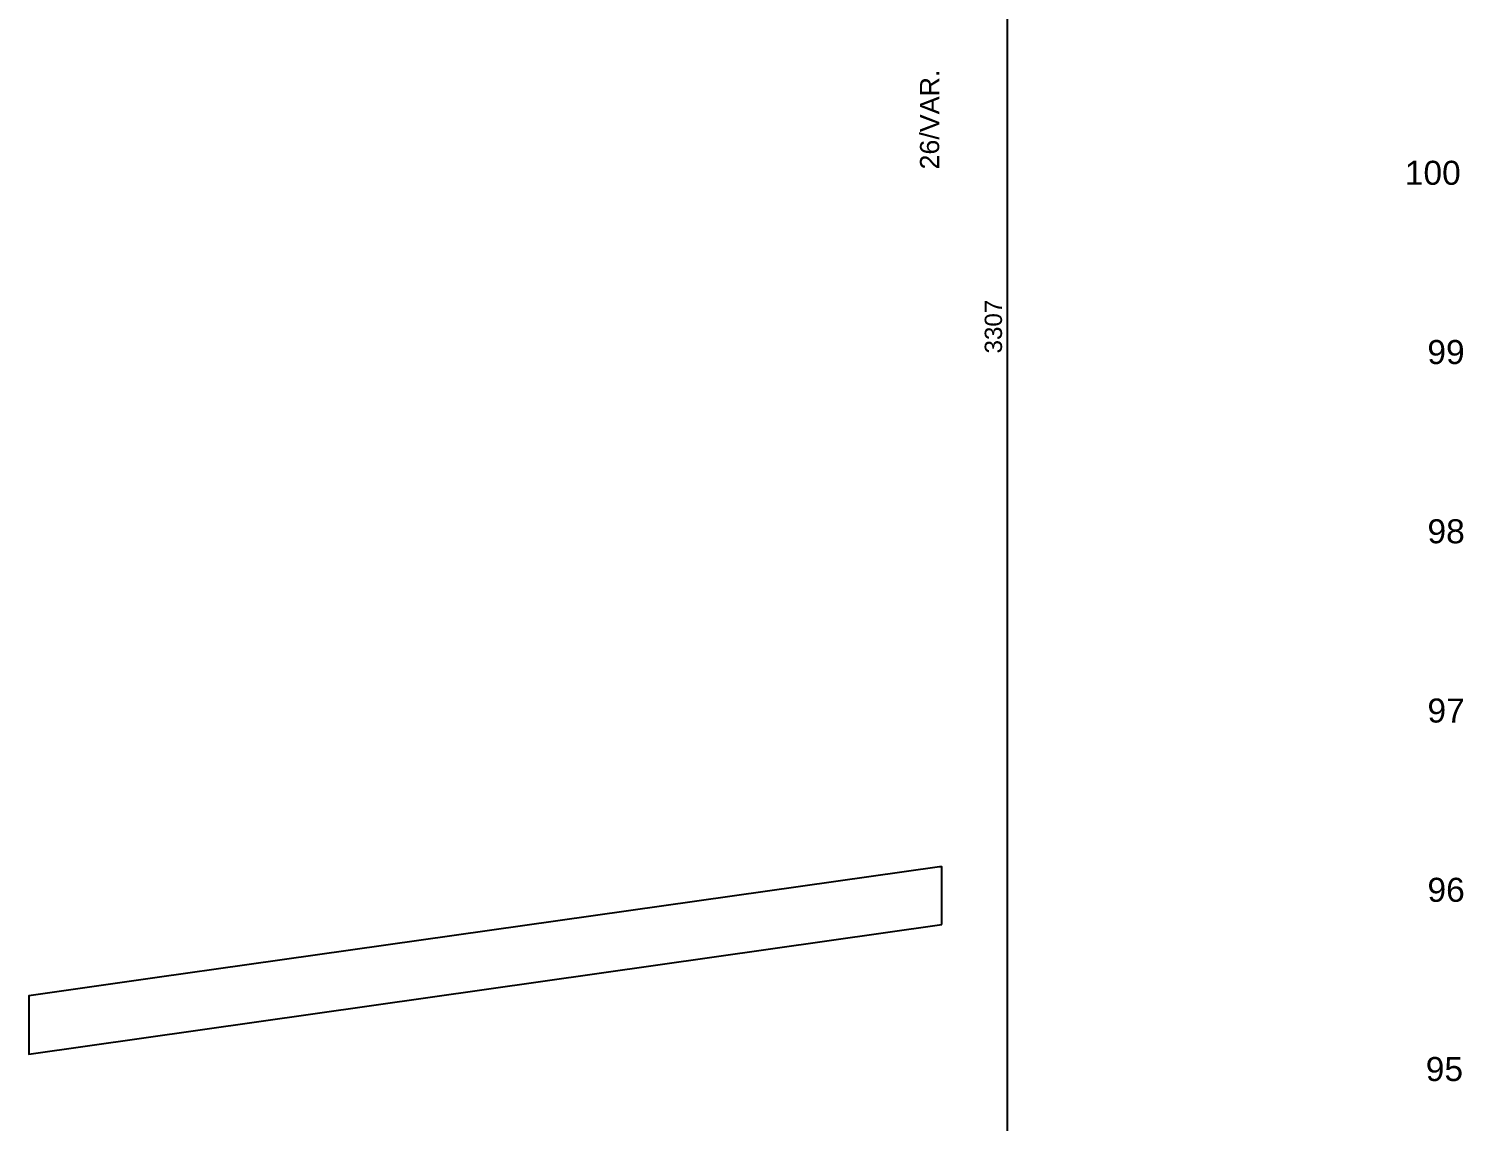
# Model space of a CAD drawing. Header units: millimetres. Extents: x 2609 to 8562, y 1432 to 7136.
# Drawn here: x 2635 to 3756, y 3515 to 4369 of the extents above; entities that cross this region are included whole.
import ezdxf

# ---------------------------------------------------------------- set-up
doc = ezdxf.new("R2010")
doc.units = ezdxf.units.MM
for name, color, linetype in [('11', 22, 'Continuous'), ('26', 1, 'Continuous'), ('52', 21, 'Continuous'), ('STEPHANIE', 6, 'Continuous')]:
    doc.layers.add(name, color=color, linetype=linetype)
doc.styles.get("Standard").update_dxf_attribs({"font": 'arial.ttf'})

msp = doc.modelspace()

# ---------------------------------------------------------------- linework, layer by layer
at = {"layer": '26', "color": 3, "linetype": 'Continuous'}
msp.add_line((3399.72, 5805.56), (3399.72, 2476.06), dxfattribs=at)
at = {"layer": 'STEPHANIE', "linetype": 'Continuous'}
msp.add_lwpolyline([(3348.68, 3669.11), (3348.68, 3695.31), (3348.68, 3714.31), (3346.96, 3714.31), (2805.68, 3637.61), (2735.68, 3627.69), (2635.18, 3613.45), (2635.18, 3568)], close=True, dxfattribs=at)

# ---------------------------------------------------------------- texts
at = {"layer": '11'}
msp.add_text('26/VAR.', height=15, rotation=90, dxfattribs=at).set_placement((3346.59, 4258.84))
at = {"layer": '26', "color": 3, "linetype": 'Continuous'}
msp.add_text('3307', height=13.5, rotation=90, dxfattribs=at).set_placement((3395.67, 4115.16))
at = {"layer": '52'}
for s, p in [('100', (3710.43, 4246.9)), ('99', (3728.04, 4106.9)), ('98', (3728.13, 3966.9)), ('97', (3728.13, 3826.9)), ('96', (3728.13, 3686.9)), ('95', (3726.8, 3546.92))]:
    msp.add_text(s, height=18.75, dxfattribs=at).set_placement(p)

doc.saveas('drawing.dxf')
